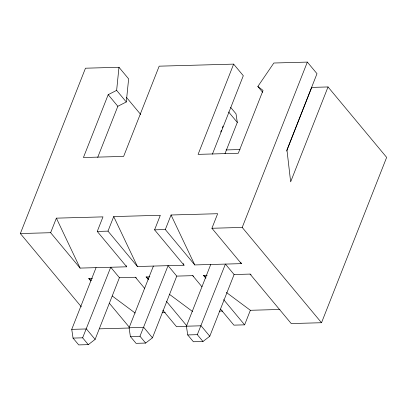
<?xml version="1.0" encoding="UTF-8"?>
<svg xmlns="http://www.w3.org/2000/svg" width="407" height="407" viewBox="0 0 407 407"><rect width="100%" height="100%" fill="white"/><g stroke="black" fill="none" stroke-linecap="round" stroke-linejoin="round"><path stroke-width="0.61" d="M97.711 157.377L117.837 106.288L126.287 101.979L116.636 90.379L118.976 67.277L85.48 68.203L20.35 233.542L81.354 306.842M126.287 101.979L128.632 78.882L118.976 67.277M50.641 232.707L56.375 218.152L102.981 216.87L97.248 231.425L126.694 266.809L80.093 268.091L50.641 232.707L20.35 233.542M116.636 90.379L108.181 94.689L83.43 157.519L123.626 156.41L159.173 66.173L233.649 64.123L243.305 75.722L212.408 154.167M107.982 231.13L113.711 216.575L160.317 215.293L154.584 229.848L184.03 265.227L137.429 266.514L107.982 231.13L97.248 231.425M88.309 344.643L82.631 337.825L110.729 267.246L119.419 277.686L95.111 339.397L88.309 344.643L78.719 344.907L73.041 338.09L71.744 329.365L96.052 267.653M165.318 229.548L171.052 214.998L217.653 213.711L211.92 228.266L241.366 263.65L194.765 264.932L165.318 229.548L154.584 229.848M145.645 343.065L139.967 336.243L168.071 265.669L176.755 276.109L152.447 337.82L145.645 343.065L136.055 343.33L130.377 336.508L129.08 327.783L153.388 266.071M233.649 64.123L198.102 154.36L238.299 153.251L263.049 90.42L257.84 86.488L273.845 63.014L307.341 62.093L316.997 73.692L286.955 149.959L290.649 181.848L328.032 86.95L311.721 87.398L286.645 151.058M220.716 132.021L221.413 130.25M222.339 127.89L223.036 126.124M224.99 153.663L237.301 122.41L236.019 113.823L230.677 107.402M202.981 341.488L197.309 334.666L225.407 264.087L234.096 274.527L209.783 336.238L202.981 341.488L193.391 341.753L187.719 334.93L186.416 326.205L210.729 264.494M328.032 86.95L386.65 157.382L321.52 322.726L242.211 227.432L307.341 62.093M220.569 309.132L233.893 325.137L244.622 324.842L250.356 310.287L279.955 309.473M226.058 149.939L240.028 149.552M211.92 228.266L242.211 227.432M90.797 280.957L88.777 278.53L92.46 278.429M119.419 277.686L135.383 277.248L136.401 278.006M148.54 279.858L146.118 276.948L149.801 276.852M176.755 276.109L192.72 275.666L193.737 276.424M205.876 278.281L203.454 275.371L207.138 275.269M234.096 274.527L250.056 274.089L251.078 274.847M162.134 312.713L165.283 312.627M219.47 311.136L222.619 311.05M71.744 329.365L86.421 328.958L95.111 339.397M129.08 327.783L143.757 327.381L152.447 337.82M186.416 326.205L201.099 325.798L209.783 336.238M99.659 328.831L129.319 328.017M186.655 326.439L176.552 326.714L162.831 310.226M321.52 322.726L291.229 323.555L250.056 274.089M73.041 338.09L82.631 337.825M130.377 336.508L139.967 336.243M187.719 334.93L197.309 334.666M203.454 275.371L206.003 277.269M226.394 292.45L250.356 310.287M146.118 276.948L148.667 278.846M169.566 294.409L192.511 311.487M88.777 278.53L91.326 280.428M112.23 295.986L135.175 313.064M257.84 86.488L262.668 92.287M228.612 111.971L237.301 122.41M126.526 97.471L140.69 114.489M108.181 94.689L117.837 106.288M223.636 299.623L244.622 324.842M192.72 275.666L202.004 286.823M166.295 301.2L186.884 325.936M135.383 277.248L144.668 288.4M109.366 303.266L129.548 327.513M240.822 262.5L241.366 263.65M171.052 214.998L194.765 264.932M183.211 263.507L184.03 265.227M113.711 216.575L137.429 266.514M126.15 265.659L126.694 266.809M56.375 218.152L80.093 268.091"/></g></svg>
